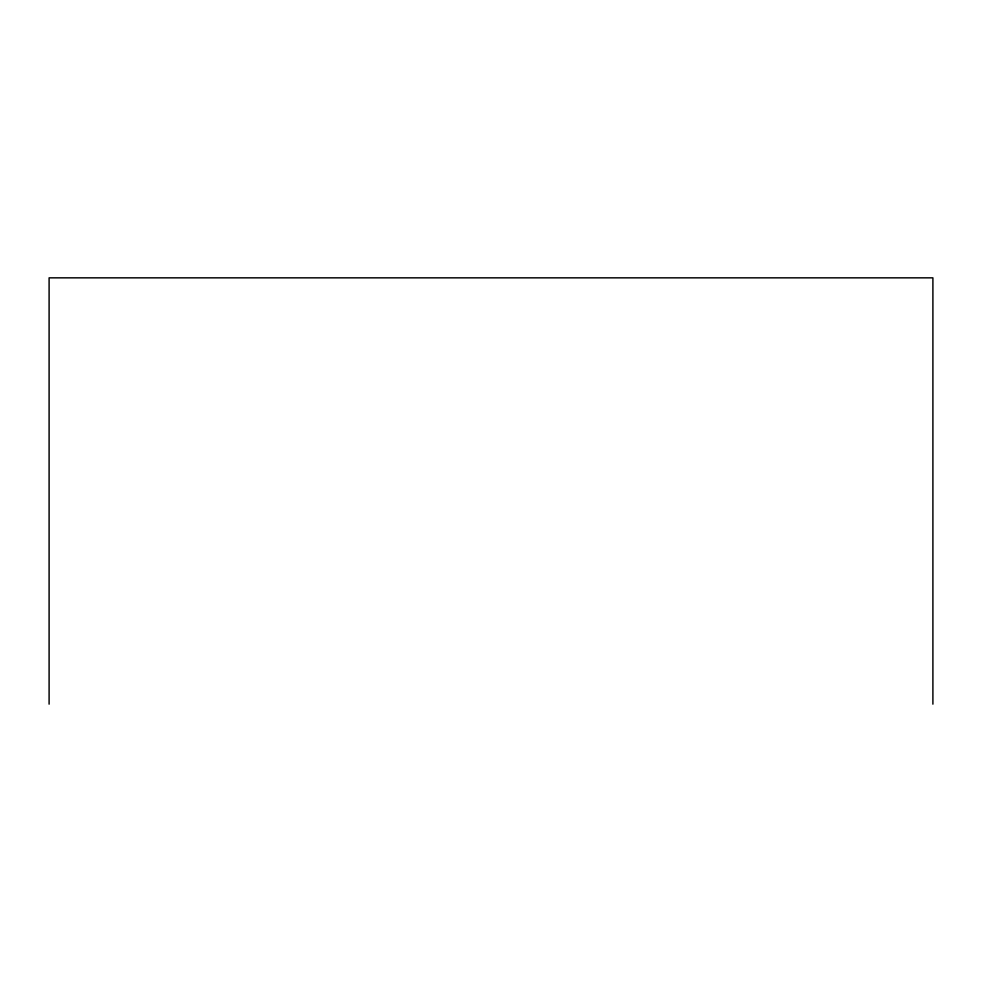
<?xml version="1.0" encoding="UTF-8"?>
<svg xmlns="http://www.w3.org/2000/svg" width="982" height="982" viewBox="0 0 982 982"><rect width="100%" height="100%" fill="white"/><g stroke="black" fill="none" stroke-linecap="round" stroke-linejoin="round"><path stroke-width="1.47" d="M932.9 704.155L932.9 277.845L49.1 277.845L49.1 704.155"/></g></svg>
